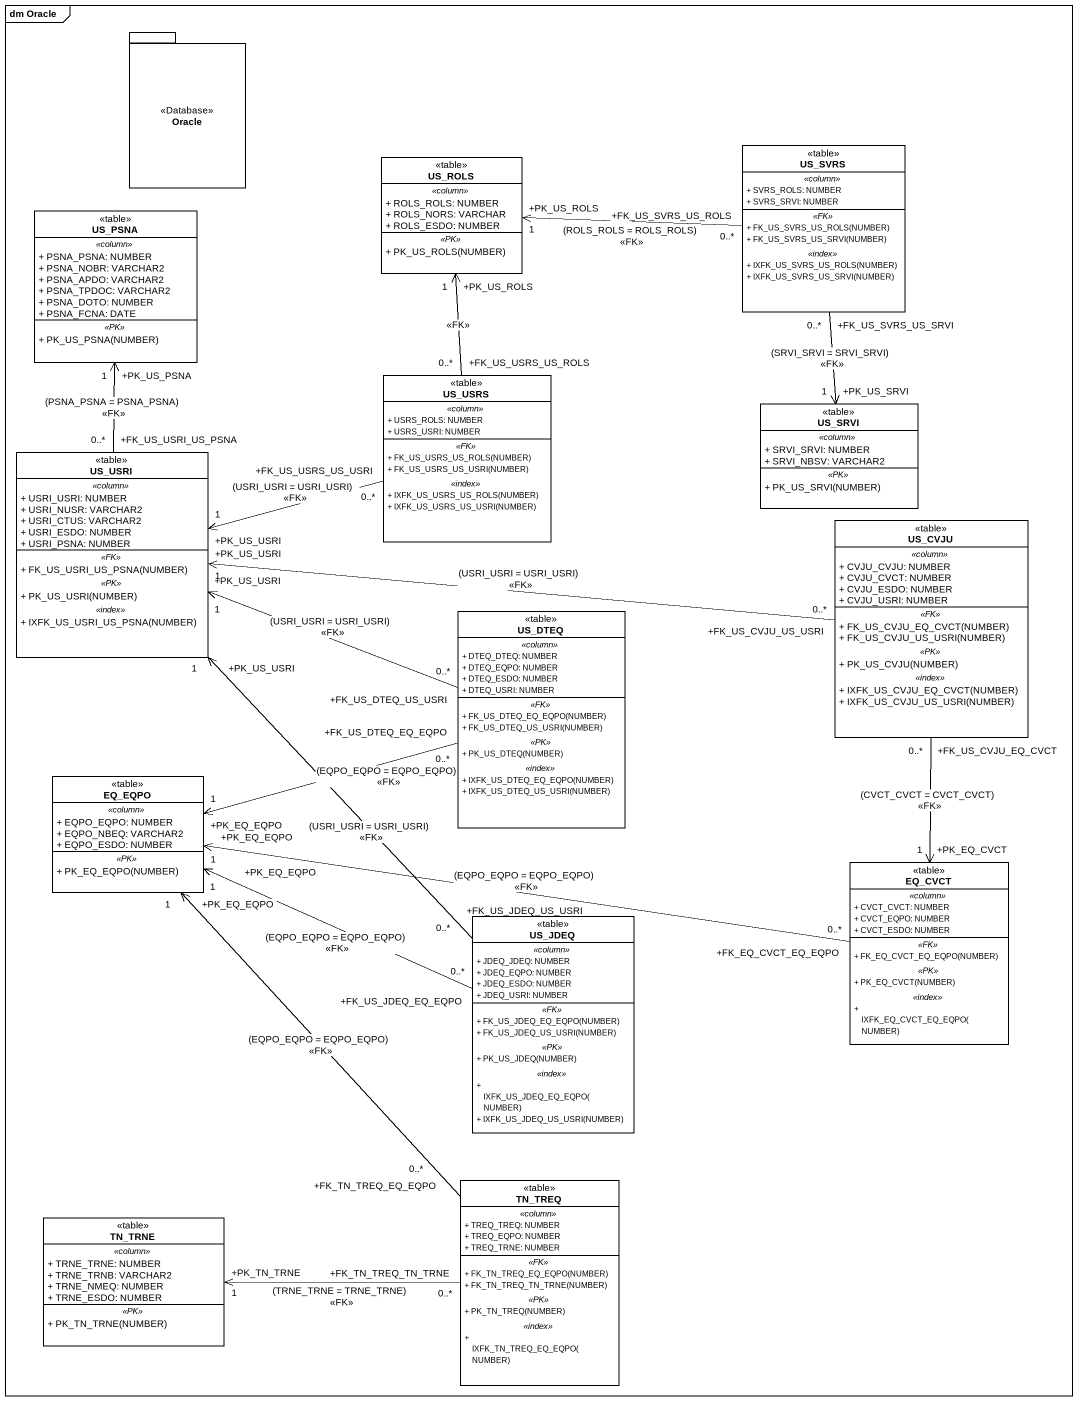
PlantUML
@startuml
mainframe dm Oracle
hide circle
hide empty members
skinparam classAttributeIconSize 0
package Oracle <<Database>> {
}
class US_SVRS <<table>> {
  .. <<column>> ..
  + SVRS_ROLS: NUMBER
  + SVRS_SRVI: NUMBER
  .. <<FK>> ..
  + FK_US_SVRS_US_ROLS(NUMBER)
  + FK_US_SVRS_US_SRVI(NUMBER)
  .. <<index>> ..
  + IXFK_US_SVRS_US_ROLS(NUMBER)
  + IXFK_US_SVRS_US_SRVI(NUMBER)
}
class US_ROLS <<table>> {
  .. <<column>> ..
  + ROLS_ROLS: NUMBER
  + ROLS_NORS: VARCHAR
  + ROLS_ESDO: NUMBER
  .. <<PK>> ..
  + PK_US_ROLS(NUMBER)
}
class US_PSNA <<table>> {
  .. <<column>> ..
  + PSNA_PSNA: NUMBER
  + PSNA_NOBR: VARCHAR2
  + PSNA_APDO: VARCHAR2
  + PSNA_TPDOC: VARCHAR2
  + PSNA_DOTO: NUMBER
  + PSNA_FCNA: DATE
  .. <<PK>> ..
  + PK_US_PSNA(NUMBER)
}
class US_USRS <<table>> {
  .. <<column>> ..
  + USRS_ROLS: NUMBER
  + USRS_USRI: NUMBER
  .. <<FK>> ..
  + FK_US_USRS_US_ROLS(NUMBER)
  + FK_US_USRS_US_USRI(NUMBER)
  .. <<index>> ..
  + IXFK_US_USRS_US_ROLS(NUMBER)
  + IXFK_US_USRS_US_USRI(NUMBER)
}
class US_SRVI <<table>> {
  .. <<column>> ..
  + SRVI_SRVI: NUMBER
  + SRVI_NBSV: VARCHAR2
  .. <<PK>> ..
  + PK_US_SRVI(NUMBER)
}
class US_USRI <<table>> {
  .. <<column>> ..
  + USRI_USRI: NUMBER
  + USRI_NUSR: VARCHAR2
  + USRI_CTUS: VARCHAR2
  + USRI_ESDO: NUMBER
  + USRI_PSNA: NUMBER
  .. <<FK>> ..
  + FK_US_USRI_US_PSNA(NUMBER)
  .. <<PK>> ..
  + PK_US_USRI(NUMBER)
  .. <<index>> ..
  + IXFK_US_USRI_US_PSNA(NUMBER)
}
class US_CVJU <<table>> {
  .. <<column>> ..
  + CVJU_CVJU: NUMBER
  + CVJU_CVCT: NUMBER
  + CVJU_ESDO: NUMBER
  + CVJU_USRI: NUMBER
  .. <<FK>> ..
  + FK_US_CVJU_EQ_CVCT(NUMBER)
  + FK_US_CVJU_US_USRI(NUMBER)
  .. <<PK>> ..
  + PK_US_CVJU(NUMBER)
  .. <<index>> ..
  + IXFK_US_CVJU_EQ_CVCT(NUMBER)
  + IXFK_US_CVJU_US_USRI(NUMBER)
}
class US_DTEQ <<table>> {
  .. <<column>> ..
  + DTEQ_DTEQ: NUMBER
  + DTEQ_EQPO: NUMBER
  + DTEQ_ESDO: NUMBER
  + DTEQ_USRI: NUMBER
  .. <<FK>> ..
  + FK_US_DTEQ_EQ_EQPO(NUMBER)
  + FK_US_DTEQ_US_USRI(NUMBER)
  .. <<PK>> ..
  + PK_US_DTEQ(NUMBER)
  .. <<index>> ..
  + IXFK_US_DTEQ_EQ_EQPO(NUMBER)
  + IXFK_US_DTEQ_US_USRI(NUMBER)
}
class EQ_EQPO <<table>> {
  .. <<column>> ..
  + EQPO_EQPO: NUMBER
  + EQPO_NBEQ: VARCHAR2
  + EQPO_ESDO: NUMBER
  .. <<PK>> ..
  + PK_EQ_EQPO(NUMBER)
}
class EQ_CVCT <<table>> {
  .. <<column>> ..
  + CVCT_CVCT: NUMBER
  + CVCT_EQPO: NUMBER
  + CVCT_ESDO: NUMBER
  .. <<FK>> ..
  + FK_EQ_CVCT_EQ_EQPO(NUMBER)
  .. <<PK>> ..
  + PK_EQ_CVCT(NUMBER)
  .. <<index>> ..
  + IXFK_EQ_CVCT_EQ_EQPO(NUMBER)
}
class US_JDEQ <<table>> {
  .. <<column>> ..
  + JDEQ_JDEQ: NUMBER
  + JDEQ_EQPO: NUMBER
  + JDEQ_ESDO: NUMBER
  + JDEQ_USRI: NUMBER
  .. <<FK>> ..
  + FK_US_JDEQ_EQ_EQPO(NUMBER)
  + FK_US_JDEQ_US_USRI(NUMBER)
  .. <<PK>> ..
  + PK_US_JDEQ(NUMBER)
  .. <<index>> ..
  + IXFK_US_JDEQ_EQ_EQPO(NUMBER)
  + IXFK_US_JDEQ_US_USRI(NUMBER)
}
class TN_TREQ <<table>> {
  .. <<column>> ..
  + TREQ_TREQ: NUMBER
  + TREQ_EQPO: NUMBER
  + TREQ_TRNE: NUMBER
  .. <<FK>> ..
  + FK_TN_TREQ_EQ_EQPO(NUMBER)
  + FK_TN_TREQ_TN_TRNE(NUMBER)
  .. <<PK>> ..
  + PK_TN_TREQ(NUMBER)
  .. <<index>> ..
  + IXFK_TN_TREQ_EQ_EQPO(NUMBER)
}
class TN_TRNE <<table>> {
  .. <<column>> ..
  + TRNE_TRNE: NUMBER
  + TRNE_TRNB: VARCHAR2
  + TRNE_NMEQ: NUMBER
  + TRNE_ESDO: NUMBER
  .. <<PK>> ..
  + PK_TN_TRNE(NUMBER)
}
US_SVRS "+FK_US_SVRS_US_ROLS\n0..*" -left-> "+PK_US_ROLS\n1" US_ROLS : (ROLS_ROLS = ROLS_ROLS)\n<<FK>>
US_SVRS "+FK_US_SVRS_US_SRVI\n0..*" --> "+PK_US_SRVI\n1" US_SRVI : (SRVI_SRVI = SRVI_SRVI)\n<<FK>>
US_USRS "+FK_US_USRS_US_ROLS\n0..*" -up-> "+PK_US_ROLS\n1" US_ROLS : <<FK>>
US_USRS "+FK_US_USRS_US_USRI\n0..*" -left-> "+PK_US_USRI\n1" US_USRI : (USRI_USRI = USRI_USRI)\n<<FK>>
US_USRI "+FK_US_USRI_US_PSNA\n0..*" -up-> "+PK_US_PSNA\n1" US_PSNA : (PSNA_PSNA = PSNA_PSNA)\n<<FK>>
US_CVJU "+FK_US_CVJU_US_USRI\n0..*" -left-> "+PK_US_USRI\n1" US_USRI : (USRI_USRI = USRI_USRI)\n<<FK>>
US_CVJU "+FK_US_CVJU_EQ_CVCT\n0..*" --> "+PK_EQ_CVCT\n1" EQ_CVCT : (CVCT_CVCT = CVCT_CVCT)\n<<FK>>
US_DTEQ "+FK_US_DTEQ_US_USRI\n0..*" -left-> "+PK_US_USRI\n1" US_USRI : (USRI_USRI = USRI_USRI)\n<<FK>>
US_DTEQ "+FK_US_DTEQ_EQ_EQPO\n0..*" -left-> "+PK_EQ_EQPO\n1" EQ_EQPO : (EQPO_EQPO = EQPO_EQPO)\n<<FK>>
EQ_CVCT "+FK_EQ_CVCT_EQ_EQPO\n0..*" -left-> "+PK_EQ_EQPO\n1" EQ_EQPO : (EQPO_EQPO = EQPO_EQPO)\n<<FK>>
US_JDEQ "+FK_US_JDEQ_US_USRI\n0..*" -up-> "+PK_US_USRI\n1" US_USRI : (USRI_USRI = USRI_USRI)\n<<FK>>
US_JDEQ "+FK_US_JDEQ_EQ_EQPO\n0..*" -left-> "+PK_EQ_EQPO\n1" EQ_EQPO : (EQPO_EQPO = EQPO_EQPO)\n<<FK>>
TN_TREQ "+FK_TN_TREQ_EQ_EQPO\n0..*" -up-> "+PK_EQ_EQPO\n1" EQ_EQPO : (EQPO_EQPO = EQPO_EQPO)\n<<FK>>
TN_TREQ "+FK_TN_TREQ_TN_TRNE\n0..*" -left-> "+PK_TN_TRNE\n1" TN_TRNE : (TRNE_TRNE = TRNE_TRNE)\n<<FK>>
@enduml
